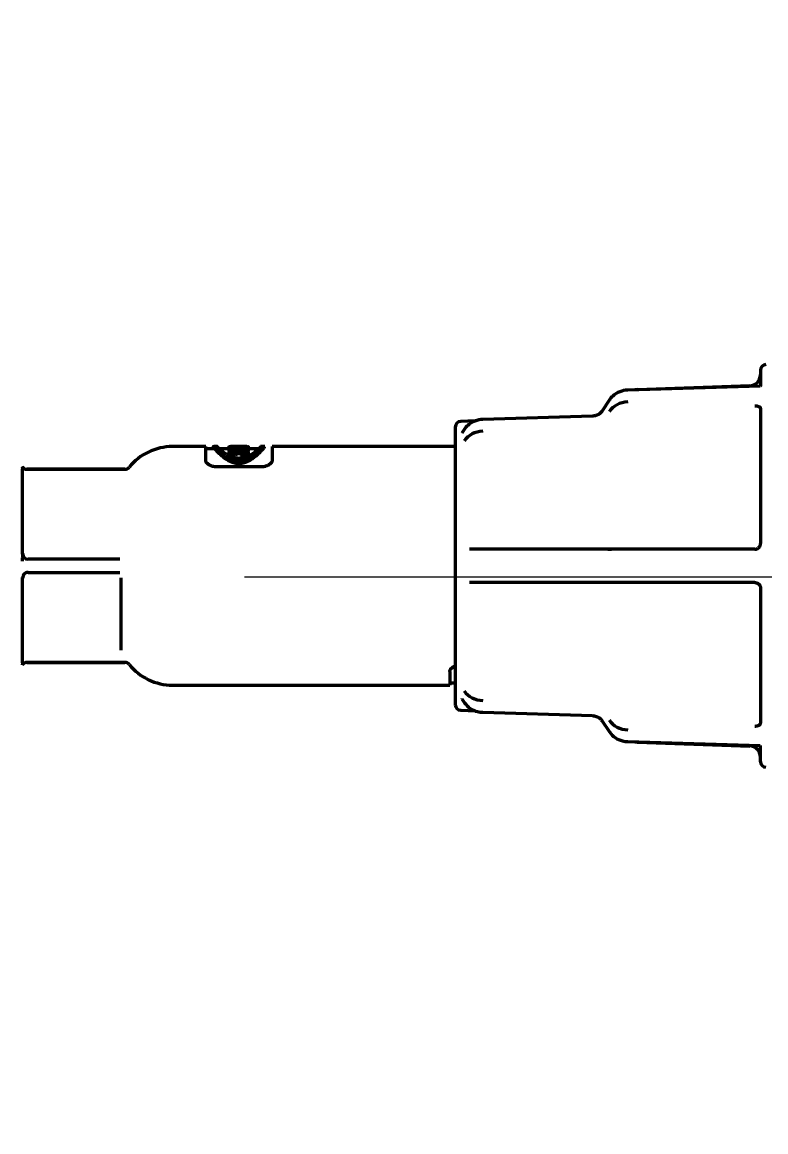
# Model space of a CAD drawing. Header units: inches. Extents: x -3077 to 7201, y 316 to 5463.
# Drawn here: x 2058.5 to 2125.5, y 1954.8 to 2054.8 of the extents above; entities that cross this region are included whole.
import ezdxf

# ---------------------------------------------------------------- set-up
doc = ezdxf.new("R2010")
doc.units = ezdxf.units.IN

# ---------------------------------------------------------------- blocks, each defined once
blk = doc.blocks.new('A$C773D0E90')
at = {"color": 4}
for p, q in [((0, 50), (0, -50)), ((-50, 0), (50, 0))]:
    blk.add_line(p, q, dxfattribs=at)

msp = doc.modelspace()

# ---------------------------------------------------------------- linework, layer by layer
at = {"linetype": 'Continuous', "lineweight": 70}
for p, q in [((2125.01, 2023.4), (2125.01, 2021.94)), ((2124.97, 2021.96), (2113.05, 2021.6)), ((2124.04, 2021.99), (2113.92, 2021.63)), ((2125.02, 2021.99), (2124.97, 2021.96)), ((2111.4, 2020.72), (2110.71, 2019.68)), ((2111.4, 2020.72), (2111.39, 2020.66)), ((2109.86, 2019.25), (2099.99, 2018.96)), ((2125.01, 2019.94), (2125.01, 2007.76)), ((2097.51, 2018.27), (2097.51, 1993.24)), ((2099.3, 2018.82), (2097.99, 2018.77)), ((2098.34, 2018.08), (2098.1, 2017.73)), ((2098.34, 2018.08), (2098.32, 2018.02)), ((2098.1, 2017.72), (2098.09, 2017.72)), ((2075.01, 2016.51), (2072.01, 2016.51)), ((2075.01, 2015.27), (2075.01, 2016.51)), ((2075.73, 2016.31), (2075.01, 2016.31)), ((2076.08, 2016.51), (2075.73, 2016.51)), ((2077.11, 2016.31), (2076.07, 2016.31)), ((2077.11, 2016.56), (2077.11, 2016.32)), ((2077.11, 2016.32), (2077.11, 2016.12)), ((2077.19, 2016.08), (2077.11, 2016.12)), ((2077.11, 2016.03), (2077.11, 2015.82)), ((2078.61, 2016.51), (2077.37, 2016.51)), ((2077.77, 2016.08), (2077.77, 2016.19)), ((2077.86, 2016.38), (2078.12, 2016.38)), ((2077.97, 2016.5), (2078.02, 2016.5)), ((2078.02, 2016.44), (2077.97, 2016.44)), ((2078.21, 2016.19), (2078.21, 2016.08)), ((2078.87, 2016.12), (2078.79, 2016.08)), ((2078.87, 2016.33), (2078.87, 2016.56)), ((2078.87, 2016.12), (2078.87, 2016.32)), ((2079.94, 2016.31), (2078.87, 2016.31)), ((2078.87, 2015.82), (2078.87, 2016.03)), ((2080.35, 2016.51), (2079.94, 2016.51)), ((2081.01, 2016.51), (2081.01, 2015.27)), ((2097.51, 2016.51), (2081.01, 2016.51)), ((2077.31, 2015.85), (2077.27, 2015.82)), ((2078.27, 2015.79), (2078.27, 2015.57)), ((2078.31, 2015.51), (2078.27, 2015.57)), ((2078.9, 2015.68), (2078.9, 2015.79)), ((2058.51, 2006.81), (2058.51, 2014.49)), ((2067.73, 2014.46), (2058.88, 2014.46)), ((2067.73, 2014.45), (2058.88, 2014.45)), ((2080.01, 2014.68), (2076.01, 2014.68)), ((2100, 2007.26), (2098.79, 2007.26)), ((2109.88, 2007.26), (2100, 2007.26)), ((2111.12, 2007.26), (2109.88, 2007.26)), ((2111.82, 2007.26), (2111.12, 2007.26)), ((2111.25, 2007.26), (2111.34, 2007.26)), ((2113.07, 2007.26), (2111.82, 2007.26)), ((2124.51, 2007.26), (2113.07, 2007.26)), ((2067.28, 2006.36), (2059.01, 2006.36)), ((2059.01, 2005.16), (2067.28, 2005.16)), ((2058.51, 1997.02), (2058.51, 2004.7)), ((2067.39, 1998.16), (2067.39, 2004.68)), ((2100, 2004.26), (2098.79, 2004.26)), ((2109.88, 2004.26), (2100, 2004.26)), ((2111.12, 2004.26), (2109.88, 2004.26)), ((2111.82, 2004.26), (2111.12, 2004.26)), ((2111.34, 2004.26), (2111.26, 2004.26)), ((2113.07, 2004.26), (2111.82, 2004.26)), ((2124.51, 2004.26), (2113.07, 2004.26)), ((2125.01, 2003.76), (2125.01, 1991.57)), ((2058.88, 1997.07), (2067.73, 1997.07)), ((2058.88, 1997.06), (2067.73, 1997.06)), ((2097.01, 1996.24), (2097.01, 1995.01)), ((2072.01, 1995.01), (2097.01, 1995.01)), ((2097.01, 1995.21), (2097.51, 1995.21)), ((2098.09, 1993.8), (2098.1, 1993.79)), ((2098.1, 1993.79), (2098.34, 1993.43)), ((2098.32, 1993.49), (2098.34, 1993.43)), ((2097.99, 1992.74), (2099.35, 1992.69)), ((2099.99, 1992.56), (2109.86, 1992.26)), ((2110.71, 1991.83), (2111.4, 1990.79)), ((2111.39, 1990.85), (2111.4, 1990.79)), ((2113.05, 1989.92), (2124.97, 1989.56)), ((2113.92, 1989.88), (2124.04, 1989.52)), ((2125.01, 1988.11), (2125.01, 1989.57))]:
    msp.add_line(p, q, dxfattribs=at)
for centre, radius, start, end in [((2125.51, 2023.4), 0.5, 92, 180), ((2124.01, 2022.99), 1, 272, 0), ((2114.01, 2019.14), 2.5, 92, 97.3754), ((2098.01, 2018.27), 0.5, 92, 180), ((2072.01, 2011.51), 5, 90, 141.1508), ((2058.88, 2014.96), 0.5, 214.8499, 270), ((2067.73, 2014.96), 0.5, 270, 321.1508), ((2059.01, 2006.86), 0.5, 180, 270), ((2059.01, 2004.66), 0.5, 90, 180), ((2058.88, 1996.56), 0.5, 90, 145.1501), ((2067.73, 1996.56), 0.5, 38.8492, 90), ((2072.01, 2000.01), 5, 218.8492, 270), ((2098.01, 1993.24), 0.5, 180, 268), ((2114.01, 1992.38), 2.5, 262.6246, 268), ((2124.01, 1988.53), 1, 0, 88), ((2125.51, 1988.11), 0.5, 180, 268)]:
    msp.add_arc(centre, radius, start, end, dxfattribs=at)
for centre, major_axis, ratio, start_param, end_param in [((2113.12, 2018.8), (2, 0), 0.86603, 1.6057, 2.61799), ((2100.05, 2016.16), (2, 0), 0.86603, 1.6057, 2.61799), ((2075.05, 2005.76), (0, 10.75), 0.9809, 6.04844, 6.07882), ((2080.1, 2005.76), (0, 10.75), 0.9809, 0.24884, 0.27956), ((2075.28, 2005.76), (0, 10.75), 0.9809, 6.04611, 6.0895), ((2080.33, 2005.76), (0, 10.75), 0.9809, 0.24647, 0.29043), ((2075.66, 2005.76), (0, 10.75), 0.9809, 6.06737, 6.10762), ((2080.71, 2005.76), (0, 10.75), 0.9809, 0.26542, 0.30906), ((2075.88, 2005.76), (0, 10.75), 0.9809, 6.08914, 6.11822), ((2080.93, 2005.76), (0, 10.75), 0.9809, 0.29004, 0.32005), ((2075.28, 2005.76), (0, 10.75), 0.9809, 5.97459, 6.01775), ((2080.1, 2005.76), (0, 10.75), 0.9809, 0.16543, 0.19406), ((2080.33, 2005.76), (0, 10.75), 0.9809, 0.17603, 0.21582), ((2075.05, 2005.76), (0, 10.75), 0.9809, 5.96356, 5.99309), ((2080.71, 2005.76), (0, 10.75), 0.9809, 0.19415, 0.23707), ((2075.66, 2005.76), (0, 10.75), 0.9809, 5.99323, 6.03671), ((2080.93, 2005.76), (0, 10.75), 0.9809, 0.20482, 0.23473), ((2075.88, 2005.76), (0, 10.75), 0.9809, 6.00414, 6.03438), ((2080.33, 2005.76), (0, 10.55), 0.9809, 0.25124, 0.2961), ((2080.93, 2005.76), (0, 10.55), 0.9809, 0.29571, 0.32635), ((2075.05, 2005.76), (0, 10.55), 0.9809, 5.95733, 5.98747), ((2059.01, 2004.7), (-0.5, 0), 0.93627, 4.71239, 5.8721), ((2100.05, 1995.35), (2, 0), 0.86603, 3.66519, 4.67748), ((2113.12, 1992.71), (2, 0), 0.86603, 3.66519, 4.67748)]:
    msp.add_ellipse(centre, major_axis=major_axis, ratio=ratio, start_param=start_param, end_param=end_param, dxfattribs=at)
for points, knots in [([(2113.05, 2021.6), (2112.79, 2021.59), (2112.31, 2021.49), (2111.74, 2021.14), (2111.49, 2020.85), (2111.4, 2020.72)], [0, 0, 0, 0, 0.37331, 0.76543, 1, 1, 1, 1]), ([(2124.51, 2020.19), (2124.54, 2020.19), (2124.57, 2020.19), (2124.64, 2020.18), (2124.67, 2020.18), (2124.73, 2020.17), (2124.76, 2020.16), (2124.81, 2020.14), (2124.84, 2020.13), (2124.89, 2020.11), (2124.91, 2020.09), (2124.94, 2020.07), (2124.96, 2020.05), (2124.98, 2020.02), (2124.99, 2020), (2125.01, 2019.97), (2125.01, 2019.96), (2125.01, 2019.94)], [0, 0, 0, 0, 0.125, 0.125, 0.25, 0.25, 0.375, 0.375, 0.5, 0.5, 0.625, 0.625, 0.75, 0.75, 0.875, 0.875, 1, 1, 1, 1]), ([(2110.71, 2019.68), (2110.65, 2019.59), (2110.5, 2019.44), (2110.19, 2019.29), (2109.97, 2019.26), (2109.86, 2019.25)], [0, 0, 0, 0, 0.37401, 0.70026, 1, 1, 1, 1]), ([(2099.99, 2018.96), (2099.73, 2018.95), (2099.24, 2018.85), (2098.67, 2018.5), (2098.42, 2018.21), (2098.34, 2018.08)], [0, 0, 0, 0, 0.37331, 0.76543, 1, 1, 1, 1]), ([(2075.67, 2016.51), (2075.67, 2016.51), (2075.67, 2016.51), (2075.67, 2016.51), (2075.68, 2016.5), (2075.7, 2016.47), (2075.7, 2016.46), (2075.71, 2016.45), (2075.72, 2016.44), (2075.74, 2016.42), (2075.76, 2016.4), (2075.81, 2016.34), (2075.85, 2016.29), (2075.94, 2016.2), (2075.97, 2016.16), (2076.03, 2016.09), (2076.07, 2016.06), (2076.13, 2016), (2076.15, 2015.98), (2076.19, 2015.93), (2076.21, 2015.91), (2076.28, 2015.85), (2076.33, 2015.8), (2076.43, 2015.71), (2076.49, 2015.66), (2076.61, 2015.56), (2076.67, 2015.51), (2076.76, 2015.45), (2076.78, 2015.44), (2076.82, 2015.41), (2076.84, 2015.4), (2076.89, 2015.36), (2076.93, 2015.33), (2077.02, 2015.28), (2077.06, 2015.26), (2077.16, 2015.21), (2077.2, 2015.19), (2077.28, 2015.15), (2077.31, 2015.14), (2077.36, 2015.12), (2077.39, 2015.11), (2077.47, 2015.08), (2077.53, 2015.06), (2077.61, 2015.04), (2077.63, 2015.04), (2077.66, 2015.03), (2077.68, 2015.03), (2077.73, 2015.02), (2077.76, 2015.02), (2077.86, 2015), (2077.93, 2015), (2078, 2015)], [0, 0, 0, 0, 0.00019, 0.00019, 0.12516, 0.12516, 0.15641, 0.15641, 0.18765, 0.18765, 0.25014, 0.25014, 0.37512, 0.37512, 0.43761, 0.43761, 0.50009, 0.50009, 0.53134, 0.53134, 0.56258, 0.56258, 0.62507, 0.62507, 0.68756, 0.68756, 0.75005, 0.75005, 0.76567, 0.76567, 0.78129, 0.78129, 0.81254, 0.81254, 0.84378, 0.84378, 0.87502, 0.87502, 0.89065, 0.89065, 0.90627, 0.90627, 0.93751, 0.93751, 0.94532, 0.94532, 0.95313, 0.95313, 0.96876, 0.96876, 1, 1, 1, 1]), ([(2078.01, 2015.45), (2078, 2015.45), (2077.99, 2015.45), (2077.98, 2015.45), (2077.96, 2015.45), (2077.94, 2015.45), (2077.91, 2015.46), (2077.89, 2015.46), (2077.86, 2015.46), (2077.85, 2015.46), (2077.78, 2015.47), (2077.72, 2015.47), (2077.64, 2015.49), (2077.62, 2015.5), (2077.57, 2015.51), (2077.54, 2015.51), (2077.47, 2015.53), (2077.42, 2015.55), (2077.36, 2015.57), (2077.33, 2015.58), (2077.29, 2015.6), (2077.27, 2015.6), (2077.21, 2015.63), (2077.17, 2015.65), (2077.07, 2015.7), (2077, 2015.73), (2076.91, 2015.79), (2076.88, 2015.81), (2076.82, 2015.84), (2076.79, 2015.86), (2076.74, 2015.89), (2076.72, 2015.91), (2076.67, 2015.95), (2076.65, 2015.96), (2076.58, 2016.01), (2076.54, 2016.04), (2076.46, 2016.11), (2076.43, 2016.13), (2076.33, 2016.22), (2076.27, 2016.27), (2076.18, 2016.35), (2076.14, 2016.39), (2076.1, 2016.43), (2076.09, 2016.44), (2076.07, 2016.46), (2076.06, 2016.47), (2076.05, 2016.48), (2076.05, 2016.48), (2076.03, 2016.5), (2076.02, 2016.51), (2076.02, 2016.51), (2076.02, 2016.51), (2076.02, 2016.51)], [0, 0, 0, 0, 0.0039, 0.0039, 0.0078, 0.0156, 0.0156, 0.02339, 0.02339, 0.03119, 0.03119, 0.06238, 0.06238, 0.07798, 0.07798, 0.09357, 0.09357, 0.12477, 0.12477, 0.14036, 0.14036, 0.15596, 0.15596, 0.18715, 0.18715, 0.24953, 0.24953, 0.28072, 0.28072, 0.31192, 0.31192, 0.34311, 0.34311, 0.3743, 0.3743, 0.43668, 0.43668, 0.49906, 0.49906, 0.62383, 0.62383, 0.7486, 0.7486, 0.81098, 0.81098, 0.84217, 0.84217, 0.87336, 0.87336, 0.99813, 0.99813, 1, 1, 1, 1]), ([(2076.02, 2016.31), (2076.02, 2016.31), (2076.03, 2016.3), (2076.03, 2016.3), (2076.04, 2016.29), (2076.04, 2016.29), (2076.06, 2016.27), (2076.08, 2016.25), (2076.14, 2016.19), (2076.18, 2016.15), (2076.25, 2016.09), (2076.27, 2016.06), (2076.33, 2016.01), (2076.36, 2015.99), (2076.41, 2015.94), (2076.42, 2015.93), (2076.46, 2015.9), (2076.48, 2015.88), (2076.53, 2015.84), (2076.58, 2015.81), (2076.66, 2015.74), (2076.71, 2015.7), (2076.81, 2015.63), (2076.87, 2015.6), (2076.96, 2015.54), (2076.99, 2015.52), (2077.06, 2015.49), (2077.09, 2015.47), (2077.17, 2015.43), (2077.21, 2015.41), (2077.28, 2015.38), (2077.33, 2015.36), (2077.39, 2015.34), (2077.42, 2015.33), (2077.46, 2015.32), (2077.48, 2015.31), (2077.56, 2015.29), (2077.61, 2015.28), (2077.67, 2015.26), (2077.69, 2015.26), (2077.72, 2015.26), (2077.73, 2015.25), (2077.77, 2015.25), (2077.8, 2015.24), (2077.88, 2015.23), (2077.94, 2015.23), (2078, 2015.23)], [0, 0, 0, 0, 0.05891, 0.09028, 0.09028, 0.12165, 0.12165, 0.24713, 0.24713, 0.37261, 0.37261, 0.43535, 0.43535, 0.49809, 0.49809, 0.52946, 0.52946, 0.56083, 0.56083, 0.62356, 0.62356, 0.6863, 0.6863, 0.74904, 0.74904, 0.78041, 0.78041, 0.81178, 0.81178, 0.84315, 0.84315, 0.87452, 0.87452, 0.89021, 0.89021, 0.90589, 0.90589, 0.93726, 0.93726, 0.9451, 0.9451, 0.95295, 0.95295, 0.96863, 0.96863, 1, 1, 1, 1]), ([(2077.36, 2016.51), (2077.34, 2016.51), (2077.32, 2016.51), (2077.29, 2016.51), (2077.28, 2016.51), (2077.27, 2016.51), (2077.25, 2016.5), (2077.21, 2016.5), (2077.19, 2016.5), (2077.17, 2016.5), (2077.16, 2016.5), (2077.14, 2016.5), (2077.13, 2016.5), (2077.11, 2016.49), (2077.11, 2016.49), (2077.11, 2016.49), (2077.11, 2016.48), (2077.11, 2016.48), (2077.11, 2016.48), (2077.13, 2016.47), (2077.14, 2016.46), (2077.17, 2016.45), (2077.19, 2016.45), (2077.24, 2016.44), (2077.27, 2016.43), (2077.31, 2016.42), (2077.32, 2016.42), (2077.33, 2016.42), (2077.34, 2016.42), (2077.37, 2016.41), (2077.41, 2016.41), (2077.45, 2016.4), (2077.48, 2016.4), (2077.49, 2016.4), (2077.52, 2016.4), (2077.53, 2016.4), (2077.59, 2016.39), (2077.64, 2016.39), (2077.71, 2016.38), (2077.72, 2016.38), (2077.75, 2016.38), (2077.76, 2016.38), (2077.8, 2016.38), (2077.83, 2016.38), (2077.86, 2016.38)], [0, 0, 0, 0, 0.04894, 0.04894, 0.06875, 0.06875, 0.08857, 0.12819, 0.16782, 0.16782, 0.20745, 0.20745, 0.2867, 0.2867, 0.32633, 0.32633, 0.36596, 0.36596, 0.44521, 0.44521, 0.52447, 0.52447, 0.60372, 0.60372, 0.68298, 0.68298, 0.70279, 0.70279, 0.72261, 0.72261, 0.76223, 0.80186, 0.80186, 0.82168, 0.82168, 0.84149, 0.84149, 0.92074, 0.92074, 0.94056, 0.94056, 0.96037, 0.96037, 1, 1, 1, 1]), ([(2077.62, 2016.36), (2077.6, 2016.36), (2077.59, 2016.36), (2077.56, 2016.37), (2077.55, 2016.37), (2077.54, 2016.37), (2077.53, 2016.37), (2077.5, 2016.37), (2077.48, 2016.37), (2077.45, 2016.37), (2077.44, 2016.37), (2077.43, 2016.37), (2077.42, 2016.37), (2077.39, 2016.37), (2077.37, 2016.37), (2077.34, 2016.37), (2077.33, 2016.37), (2077.31, 2016.37), (2077.29, 2016.37), (2077.27, 2016.37), (2077.26, 2016.37), (2077.25, 2016.37), (2077.22, 2016.36), (2077.21, 2016.36), (2077.19, 2016.36), (2077.18, 2016.36), (2077.17, 2016.36), (2077.16, 2016.35), (2077.15, 2016.35), (2077.14, 2016.35), (2077.13, 2016.34), (2077.12, 2016.34), (2077.12, 2016.34), (2077.11, 2016.33), (2077.11, 2016.33), (2077.11, 2016.33), (2077.11, 2016.33), (2077.11, 2016.32), (2077.11, 2016.32), (2077.11, 2016.31), (2077.12, 2016.31), (2077.12, 2016.31), (2077.12, 2016.3), (2077.14, 2016.3), (2077.14, 2016.29), (2077.17, 2016.29), (2077.18, 2016.29), (2077.19, 2016.28)], [0, 0, 0, 0, 0.0625, 0.0625, 0.09375, 0.09375, 0.125, 0.125, 0.1875, 0.1875, 0.21875, 0.21875, 0.25, 0.25, 0.3125, 0.3125, 0.34375, 0.34375, 0.375, 0.40625, 0.40625, 0.4375, 0.4375, 0.5, 0.5, 0.53125, 0.53125, 0.5625, 0.5625, 0.625, 0.625, 0.65625, 0.65625, 0.6875, 0.71875, 0.71875, 0.75, 0.75, 0.8125, 0.8125, 0.84375, 0.84375, 0.875, 0.875, 0.9375, 0.9375, 1, 1, 1, 1]), ([(2077.19, 2016.09), (2077.18, 2016.08), (2077.17, 2016.08), (2077.15, 2016.07), (2077.15, 2016.07), (2077.14, 2016.07), (2077.13, 2016.06), (2077.12, 2016.06), (2077.12, 2016.05), (2077.11, 2016.04), (2077.11, 2016.03), (2077.11, 2016.02), (2077.11, 2016.01), (2077.11, 2016.01), (2077.12, 2016), (2077.12, 2016), (2077.12, 2015.99), (2077.14, 2015.99), (2077.14, 2015.98), (2077.16, 2015.97), (2077.17, 2015.97), (2077.18, 2015.96), (2077.18, 2015.96), (2077.2, 2015.96), (2077.22, 2015.95), (2077.25, 2015.94), (2077.27, 2015.94), (2077.3, 2015.94), (2077.31, 2015.94), (2077.32, 2015.93), (2077.33, 2015.93), (2077.36, 2015.93), (2077.38, 2015.93), (2077.41, 2015.93), (2077.42, 2015.93), (2077.44, 2015.93), (2077.46, 2015.93), (2077.48, 2015.93), (2077.5, 2015.94), (2077.51, 2015.94), (2077.54, 2015.94), (2077.55, 2015.94), (2077.59, 2015.95), (2077.6, 2015.96), (2077.62, 2015.96)], [0, 0, 0, 0, 0.0625, 0.0625, 0.09375, 0.09375, 0.125, 0.125, 0.1875, 0.1875, 0.25, 0.25, 0.3125, 0.3125, 0.34375, 0.34375, 0.375, 0.375, 0.4375, 0.4375, 0.46875, 0.46875, 0.5, 0.5, 0.5625, 0.5625, 0.625, 0.625, 0.65625, 0.65625, 0.6875, 0.6875, 0.75, 0.75, 0.78125, 0.78125, 0.8125, 0.84375, 0.84375, 0.875, 0.875, 0.9375, 0.9375, 1, 1, 1, 1]), ([(2077.31, 2016.3), (2077.3, 2016.31), (2077.29, 2016.31), (2077.29, 2016.31), (2077.28, 2016.31), (2077.28, 2016.31), (2077.28, 2016.31), (2077.27, 2016.31), (2077.27, 2016.32), (2077.27, 2016.32), (2077.27, 2016.32), (2077.27, 2016.32), (2077.27, 2016.33), (2077.27, 2016.33), (2077.27, 2016.33), (2077.27, 2016.33), (2077.28, 2016.33), (2077.28, 2016.33), (2077.29, 2016.34), (2077.3, 2016.34), (2077.3, 2016.34), (2077.31, 2016.34), (2077.31, 2016.34), (2077.32, 2016.34), (2077.32, 2016.34), (2077.34, 2016.34), (2077.34, 2016.35), (2077.36, 2016.35), (2077.37, 2016.35), (2077.39, 2016.35), (2077.4, 2016.35), (2077.41, 2016.35), (2077.41, 2016.35), (2077.42, 2016.35), (2077.43, 2016.35), (2077.44, 2016.35), (2077.45, 2016.35), (2077.45, 2016.35), (2077.47, 2016.35), (2077.47, 2016.34), (2077.49, 2016.34), (2077.5, 2016.34), (2077.5, 2016.34)], [0, 0, 0, 0, 0.0625, 0.0625, 0.09375, 0.09375, 0.125, 0.125, 0.1875, 0.1875, 0.25, 0.25, 0.3125, 0.3125, 0.34375, 0.34375, 0.375, 0.375, 0.4375, 0.4375, 0.5, 0.5, 0.53125, 0.53125, 0.5625, 0.5625, 0.625, 0.625, 0.6875, 0.6875, 0.75, 0.75, 0.78125, 0.78125, 0.8125, 0.84375, 0.84375, 0.875, 0.875, 0.9375, 0.9375, 1, 1, 1, 1]), ([(2077.5, 2016), (2077.5, 2015.99), (2077.49, 2015.99), (2077.48, 2015.99), (2077.47, 2015.99), (2077.47, 2015.99), (2077.46, 2015.99), (2077.45, 2015.99), (2077.44, 2015.98), (2077.43, 2015.98), (2077.42, 2015.98), (2077.41, 2015.98), (2077.41, 2015.98), (2077.39, 2015.98), (2077.39, 2015.98), (2077.37, 2015.98), (2077.36, 2015.99), (2077.34, 2015.99), (2077.33, 2015.99), (2077.32, 2015.99), (2077.31, 2015.99), (2077.3, 2016), (2077.3, 2016), (2077.29, 2016), (2077.29, 2016), (2077.28, 2016.01), (2077.28, 2016.01), (2077.27, 2016.01), (2077.27, 2016.02), (2077.27, 2016.02), (2077.27, 2016.02), (2077.27, 2016.03), (2077.27, 2016.03), (2077.27, 2016.04), (2077.27, 2016.04), (2077.28, 2016.04), (2077.28, 2016.05), (2077.29, 2016.05), (2077.3, 2016.05), (2077.31, 2016.06)], [0, 0, 0, 0, 0.0625, 0.0625, 0.09375, 0.09375, 0.125, 0.125, 0.1875, 0.1875, 0.21875, 0.21875, 0.25, 0.25, 0.3125, 0.3125, 0.375, 0.375, 0.4375, 0.4375, 0.5, 0.5, 0.53125, 0.53125, 0.5625, 0.5625, 0.625, 0.625, 0.6875, 0.6875, 0.75, 0.75, 0.8125, 0.8125, 0.875, 0.875, 0.9375, 0.9375, 1, 1, 1, 1]), ([(2077.5, 2016.21), (2077.51, 2016.21), (2077.51, 2016.21), (2077.52, 2016.21), (2077.52, 2016.2), (2077.53, 2016.2), (2077.53, 2016.2), (2077.53, 2016.2), (2077.53, 2016.19), (2077.53, 2016.19), (2077.53, 2016.19), (2077.53, 2016.19), (2077.53, 2016.18), (2077.52, 2016.18), (2077.52, 2016.18), (2077.51, 2016.18), (2077.51, 2016.18), (2077.5, 2016.17)], [0, 0, 0, 0, 0.125, 0.125, 0.25, 0.25, 0.375, 0.375, 0.5, 0.5, 0.625, 0.625, 0.75, 0.75, 0.875, 0.875, 1, 1, 1, 1]), ([(2077.97, 2016.44), (2077.94, 2016.44), (2077.91, 2016.44), (2077.87, 2016.44), (2077.85, 2016.44), (2077.82, 2016.45), (2077.81, 2016.45), (2077.77, 2016.45), (2077.74, 2016.45), (2077.7, 2016.45), (2077.69, 2016.45), (2077.67, 2016.46), (2077.66, 2016.46), (2077.62, 2016.46), (2077.61, 2016.46), (2077.58, 2016.46), (2077.57, 2016.47), (2077.56, 2016.47), (2077.54, 2016.47), (2077.53, 2016.47), (2077.53, 2016.47), (2077.52, 2016.48), (2077.51, 2016.48), (2077.51, 2016.48), (2077.51, 2016.48), (2077.51, 2016.49), (2077.51, 2016.49), (2077.52, 2016.49), (2077.52, 2016.49), (2077.53, 2016.49), (2077.55, 2016.49), (2077.56, 2016.49), (2077.57, 2016.5), (2077.58, 2016.5), (2077.6, 2016.5), (2077.62, 2016.5), (2077.67, 2016.5), (2077.69, 2016.5), (2077.73, 2016.5), (2077.74, 2016.5), (2077.77, 2016.5), (2077.78, 2016.5), (2077.82, 2016.5), (2077.85, 2016.5), (2077.9, 2016.5), (2077.91, 2016.5), (2077.94, 2016.5), (2077.96, 2016.5), (2077.97, 2016.5)], [0, 0, 0, 0, 0.0625, 0.0625, 0.09375, 0.09375, 0.125, 0.125, 0.1875, 0.1875, 0.21875, 0.21875, 0.25, 0.25, 0.3125, 0.3125, 0.34375, 0.34375, 0.375, 0.40625, 0.40625, 0.4375, 0.4375, 0.5, 0.5, 0.53125, 0.53125, 0.5625, 0.5625, 0.625, 0.625, 0.65625, 0.65625, 0.6875, 0.6875, 0.75, 0.75, 0.8125, 0.8125, 0.84375, 0.84375, 0.875, 0.875, 0.9375, 0.9375, 0.96875, 0.96875, 1, 1, 1, 1]), ([(2077.75, 2016.18), (2077.76, 2016.18), (2077.76, 2016.18), (2077.76, 2016.18), (2077.77, 2016.19), (2077.77, 2016.19), (2077.77, 2016.19), (2077.77, 2016.19), (2077.77, 2016.19), (2077.77, 2016.19), (2077.77, 2016.2), (2077.77, 2016.2), (2077.77, 2016.2), (2077.76, 2016.2), (2077.76, 2016.2), (2077.75, 2016.21)], [0, 0, 0, 0, 0.125, 0.125, 0.25, 0.25, 0.375, 0.375, 0.5, 0.5, 0.625, 0.625, 0.75, 0.75, 1, 1, 1, 1]), ([(2078.07, 2016.3), (2078.06, 2016.3), (2078.06, 2016.3), (2078.05, 2016.3), (2078.04, 2016.3), (2078.03, 2016.3), (2078.02, 2016.3), (2078.01, 2016.3), (2078, 2016.3), (2077.99, 2016.3), (2077.98, 2016.3), (2077.97, 2016.3), (2077.96, 2016.3), (2077.95, 2016.3), (2077.94, 2016.3), (2077.93, 2016.3), (2077.92, 2016.3), (2077.92, 2016.3)], [0, 0, 0, 0, 0.125, 0.125, 0.25, 0.25, 0.375, 0.375, 0.5, 0.5, 0.625, 0.625, 0.75, 0.75, 0.875, 0.875, 1, 1, 1, 1]), ([(2077.92, 2016.26), (2077.92, 2016.26), (2077.93, 2016.25), (2077.94, 2016.25), (2077.95, 2016.25), (2077.96, 2016.25), (2077.97, 2016.25), (2077.98, 2016.25), (2077.99, 2016.25), (2078, 2016.25), (2078.01, 2016.25), (2078.02, 2016.25), (2078.03, 2016.25), (2078.04, 2016.25), (2078.05, 2016.25), (2078.06, 2016.25), (2078.06, 2016.26), (2078.07, 2016.26)], [0, 0, 0, 0, 0.125, 0.125, 0.25, 0.25, 0.375, 0.375, 0.5, 0.5, 0.625, 0.625, 0.75, 0.75, 0.875, 0.875, 1, 1, 1, 1]), ([(2077.92, 2016.06), (2077.92, 2016.06), (2077.93, 2016.06), (2077.94, 2016.06), (2077.95, 2016.06), (2077.96, 2016.06), (2077.97, 2016.07), (2077.98, 2016.07), (2077.99, 2016.07), (2078, 2016.07), (2078.01, 2016.07), (2078.02, 2016.07), (2078.03, 2016.06), (2078.04, 2016.06), (2078.05, 2016.06), (2078.06, 2016.06), (2078.06, 2016.06), (2078.07, 2016.06)], [0, 0, 0, 0, 0.125, 0.125, 0.25, 0.25, 0.375, 0.375, 0.5, 0.5, 0.625, 0.625, 0.75, 0.75, 0.875, 0.875, 1, 1, 1, 1]), ([(2078.04, 2016.13), (2078.04, 2016.13), (2078.04, 2016.13), (2078.03, 2016.13), (2078.02, 2016.13), (2078.02, 2016.13), (2078.01, 2016.13), (2078, 2016.13), (2078, 2016.14), (2077.98, 2016.14), (2077.97, 2016.13), (2077.96, 2016.13), (2077.96, 2016.13), (2077.95, 2016.13), (2077.95, 2016.13), (2077.94, 2016.13)], [0, 0, 0, 0, 0.125, 0.125, 0.25, 0.25, 0.375, 0.375, 0.5, 0.5, 0.75, 0.75, 0.875, 0.875, 1, 1, 1, 1]), ([(2078, 2015), (2078.03, 2015), (2078.07, 2015), (2078.14, 2015), (2078.21, 2015.01), (2078.27, 2015.02), (2078.34, 2015.03), (2078.37, 2015.04), (2078.47, 2015.06), (2078.53, 2015.08), (2078.61, 2015.11), (2078.64, 2015.12), (2078.7, 2015.14), (2078.72, 2015.15), (2078.8, 2015.18), (2078.85, 2015.2), (2078.94, 2015.25), (2078.99, 2015.28), (2079.05, 2015.32), (2079.07, 2015.33), (2079.11, 2015.35), (2079.13, 2015.37), (2079.19, 2015.41), (2079.23, 2015.43), (2079.34, 2015.51), (2079.4, 2015.56), (2079.48, 2015.62), (2079.5, 2015.63), (2079.53, 2015.66), (2079.54, 2015.67), (2079.58, 2015.71), (2079.61, 2015.73), (2079.69, 2015.8), (2079.74, 2015.85), (2079.83, 2015.93), (2079.87, 2015.98), (2079.95, 2016.05), (2079.99, 2016.1), (2080.03, 2016.15), (2080.05, 2016.16), (2080.06, 2016.17), (2080.08, 2016.2), (2080.09, 2016.21), (2080.16, 2016.29), (2080.21, 2016.34), (2080.28, 2016.42), (2080.31, 2016.45), (2080.34, 2016.5), (2080.35, 2016.51), (2080.35, 2016.51)], [0, 0, 0, 0, 0.01564, 0.01564, 0.03129, 0.04693, 0.04693, 0.06257, 0.06257, 0.09386, 0.09386, 0.10951, 0.10951, 0.12515, 0.12515, 0.15644, 0.15644, 0.18772, 0.18772, 0.20337, 0.20337, 0.21901, 0.21901, 0.2503, 0.2503, 0.31287, 0.31287, 0.32852, 0.32852, 0.34416, 0.34416, 0.37545, 0.37545, 0.43802, 0.43802, 0.50059, 0.50059, 0.56317, 0.57881, 0.57881, 0.59446, 0.59446, 0.62574, 0.62574, 0.75089, 0.75089, 0.87604, 0.87604, 1, 1, 1, 1]), ([(2078, 2015.23), (2078.01, 2015.23), (2078.01, 2015.23), (2078.03, 2015.23), (2078.05, 2015.23), (2078.07, 2015.23), (2078.1, 2015.23), (2078.12, 2015.23), (2078.15, 2015.24), (2078.16, 2015.24), (2078.23, 2015.24), (2078.29, 2015.25), (2078.35, 2015.26), (2078.37, 2015.27), (2078.39, 2015.27), (2078.41, 2015.28), (2078.44, 2015.28), (2078.47, 2015.29), (2078.54, 2015.31), (2078.59, 2015.33), (2078.66, 2015.35), (2078.68, 2015.36), (2078.72, 2015.38), (2078.74, 2015.38), (2078.8, 2015.41), (2078.84, 2015.43), (2078.91, 2015.46), (2078.95, 2015.48), (2079, 2015.51), (2079.01, 2015.52), (2079.04, 2015.53), (2079.06, 2015.54), (2079.14, 2015.59), (2079.19, 2015.63), (2079.27, 2015.68), (2079.3, 2015.7), (2079.35, 2015.73), (2079.37, 2015.75), (2079.44, 2015.8), (2079.48, 2015.83), (2079.55, 2015.89), (2079.59, 2015.92), (2079.69, 2016.01), (2079.74, 2016.06), (2079.83, 2016.15), (2079.87, 2016.18), (2079.92, 2016.23), (2079.93, 2016.24), (2079.95, 2016.26), (2079.95, 2016.26), (2079.96, 2016.27), (2079.97, 2016.28), (2079.99, 2016.3), (2079.99, 2016.31), (2079.99, 2016.31), (2079.99, 2016.31)], [0, 0, 0, 0, 0.00389, 0.00389, 0.00779, 0.01557, 0.01557, 0.02336, 0.02336, 0.03114, 0.03114, 0.06229, 0.06229, 0.07007, 0.07007, 0.07786, 0.07786, 0.09343, 0.09343, 0.12457, 0.12457, 0.14014, 0.14014, 0.15571, 0.15571, 0.18686, 0.18686, 0.218, 0.218, 0.23357, 0.23357, 0.24914, 0.24914, 0.31143, 0.31143, 0.34257, 0.34257, 0.37372, 0.37372, 0.436, 0.436, 0.49829, 0.49829, 0.62286, 0.62286, 0.74743, 0.74743, 0.80972, 0.80972, 0.84086, 0.84086, 0.872, 0.872, 0.99657, 1, 1, 1, 1]), ([(2079.99, 2016.51), (2079.99, 2016.51), (2079.99, 2016.5), (2079.98, 2016.5), (2079.98, 2016.49), (2079.98, 2016.49), (2079.96, 2016.47), (2079.94, 2016.45), (2079.88, 2016.39), (2079.84, 2016.35), (2079.77, 2016.29), (2079.74, 2016.27), (2079.69, 2016.22), (2079.66, 2016.19), (2079.61, 2016.15), (2079.59, 2016.14), (2079.56, 2016.11), (2079.54, 2016.09), (2079.48, 2016.04), (2079.44, 2016.01), (2079.35, 2015.95), (2079.3, 2015.91), (2079.2, 2015.84), (2079.14, 2015.81), (2079.07, 2015.76), (2079.05, 2015.75), (2079.02, 2015.74), (2079, 2015.73), (2078.95, 2015.7), (2078.92, 2015.68), (2078.85, 2015.65), (2078.81, 2015.63), (2078.73, 2015.6), (2078.69, 2015.58), (2078.62, 2015.56), (2078.6, 2015.55), (2078.55, 2015.53), (2078.53, 2015.53), (2078.45, 2015.51), (2078.4, 2015.5), (2078.34, 2015.48), (2078.32, 2015.48), (2078.29, 2015.48), (2078.28, 2015.47), (2078.24, 2015.47), (2078.21, 2015.46), (2078.13, 2015.46), (2078.07, 2015.45), (2078.01, 2015.45)], [0, 0, 0, 0, 0.06033, 0.09165, 0.09165, 0.12297, 0.12297, 0.24826, 0.24826, 0.37355, 0.37355, 0.4362, 0.4362, 0.49884, 0.49884, 0.53016, 0.53016, 0.56149, 0.56149, 0.62413, 0.62413, 0.68678, 0.68678, 0.74942, 0.74942, 0.76508, 0.76508, 0.78074, 0.78074, 0.81207, 0.81207, 0.84339, 0.84339, 0.87471, 0.87471, 0.89037, 0.89037, 0.90603, 0.90603, 0.93736, 0.93736, 0.94519, 0.94519, 0.95302, 0.95302, 0.96868, 0.96868, 1, 1, 1, 1]), ([(2078.02, 2016.5), (2078.05, 2016.5), (2078.08, 2016.5), (2078.12, 2016.5), (2078.14, 2016.5), (2078.16, 2016.5), (2078.18, 2016.5), (2078.22, 2016.5), (2078.25, 2016.5), (2078.29, 2016.5), (2078.3, 2016.5), (2078.32, 2016.5), (2078.33, 2016.5), (2078.36, 2016.5), (2078.38, 2016.5), (2078.41, 2016.5), (2078.42, 2016.5), (2078.43, 2016.49), (2078.44, 2016.49), (2078.45, 2016.49), (2078.46, 2016.49), (2078.47, 2016.49), (2078.48, 2016.49), (2078.48, 2016.49), (2078.48, 2016.48), (2078.48, 2016.48), (2078.47, 2016.48), (2078.47, 2016.48), (2078.46, 2016.47), (2078.45, 2016.47), (2078.44, 2016.47), (2078.43, 2016.47), (2078.42, 2016.47), (2078.41, 2016.46), (2078.38, 2016.46), (2078.36, 2016.46), (2078.32, 2016.46), (2078.3, 2016.45), (2078.26, 2016.45), (2078.25, 2016.45), (2078.22, 2016.45), (2078.21, 2016.45), (2078.17, 2016.45), (2078.14, 2016.44), (2078.08, 2016.44), (2078.05, 2016.44), (2078.02, 2016.44)], [0, 0, 0, 0, 0.0625, 0.0625, 0.09375, 0.09375, 0.125, 0.125, 0.1875, 0.1875, 0.21875, 0.21875, 0.25, 0.25, 0.3125, 0.3125, 0.34375, 0.34375, 0.375, 0.40625, 0.40625, 0.4375, 0.4375, 0.5, 0.5, 0.53125, 0.53125, 0.5625, 0.5625, 0.625, 0.625, 0.65625, 0.65625, 0.6875, 0.6875, 0.75, 0.75, 0.8125, 0.8125, 0.84375, 0.84375, 0.875, 0.875, 0.9375, 0.9375, 1, 1, 1, 1]), ([(2078.12, 2016.38), (2078.18, 2016.38), (2078.23, 2016.38), (2078.3, 2016.39), (2078.31, 2016.39), (2078.34, 2016.39), (2078.35, 2016.39), (2078.39, 2016.39), (2078.41, 2016.39), (2078.46, 2016.4), (2078.49, 2016.4), (2078.52, 2016.4), (2078.53, 2016.4), (2078.55, 2016.41), (2078.56, 2016.41), (2078.61, 2016.41), (2078.65, 2016.42), (2078.69, 2016.43), (2078.7, 2016.43), (2078.71, 2016.43), (2078.73, 2016.43), (2078.77, 2016.44), (2078.79, 2016.45), (2078.81, 2016.45), (2078.82, 2016.45), (2078.84, 2016.46), (2078.85, 2016.47), (2078.87, 2016.47), (2078.87, 2016.48), (2078.87, 2016.48), (2078.87, 2016.48), (2078.87, 2016.49), (2078.87, 2016.49), (2078.85, 2016.5), (2078.84, 2016.5), (2078.82, 2016.5), (2078.81, 2016.5), (2078.79, 2016.5), (2078.78, 2016.5), (2078.74, 2016.5), (2078.72, 2016.51), (2078.67, 2016.51), (2078.67, 2016.51), (2078.65, 2016.51), (2078.64, 2016.51), (2078.63, 2016.51), (2078.62, 2016.51), (2078.62, 2016.51)], [0, 0, 0, 0, 0.07931, 0.07931, 0.09914, 0.09914, 0.11897, 0.11897, 0.15863, 0.15863, 0.19829, 0.19829, 0.21812, 0.21812, 0.23794, 0.23794, 0.31726, 0.31726, 0.33709, 0.33709, 0.35692, 0.39657, 0.43623, 0.43623, 0.47589, 0.47589, 0.5552, 0.5552, 0.59486, 0.59486, 0.63452, 0.63452, 0.71383, 0.71383, 0.79315, 0.79315, 0.8328, 0.8328, 0.87246, 0.87246, 0.95178, 0.95178, 0.97161, 0.97161, 0.99143, 0.99143, 1, 1, 1, 1]), ([(2078.23, 2016.21), (2078.23, 2016.2), (2078.23, 2016.2), (2078.22, 2016.2), (2078.22, 2016.2), (2078.22, 2016.2), (2078.21, 2016.2), (2078.21, 2016.2), (2078.21, 2016.19), (2078.21, 2016.19), (2078.21, 2016.19), (2078.21, 2016.19), (2078.22, 2016.19), (2078.22, 2016.18), (2078.23, 2016.18), (2078.23, 2016.18)], [0, 0, 0, 0, 0.125, 0.125, 0.25, 0.25, 0.375, 0.375, 0.5, 0.5, 0.625, 0.625, 0.75, 0.75, 1, 1, 1, 1]), ([(2078.79, 2016.28), (2078.8, 2016.28), (2078.81, 2016.29), (2078.83, 2016.29), (2078.84, 2016.29), (2078.84, 2016.3), (2078.85, 2016.3), (2078.86, 2016.3), (2078.87, 2016.31), (2078.87, 2016.32), (2078.87, 2016.32), (2078.87, 2016.33), (2078.87, 2016.33), (2078.87, 2016.33), (2078.86, 2016.34), (2078.86, 2016.34), (2078.86, 2016.34), (2078.84, 2016.35), (2078.83, 2016.35), (2078.81, 2016.35), (2078.8, 2016.36), (2078.78, 2016.36), (2078.77, 2016.36), (2078.76, 2016.36), (2078.75, 2016.36), (2078.73, 2016.37), (2078.71, 2016.37), (2078.67, 2016.37), (2078.65, 2016.37), (2078.61, 2016.37), (2078.6, 2016.37), (2078.57, 2016.37), (2078.56, 2016.37), (2078.54, 2016.37), (2078.52, 2016.37), (2078.5, 2016.37), (2078.48, 2016.37), (2078.47, 2016.37), (2078.44, 2016.37), (2078.43, 2016.37), (2078.39, 2016.36), (2078.38, 2016.36), (2078.36, 2016.36)], [0, 0, 0, 0, 0.0625, 0.0625, 0.09375, 0.09375, 0.125, 0.125, 0.1875, 0.1875, 0.25, 0.25, 0.3125, 0.3125, 0.34375, 0.34375, 0.375, 0.375, 0.4375, 0.4375, 0.5, 0.5, 0.53125, 0.53125, 0.5625, 0.5625, 0.625, 0.625, 0.6875, 0.6875, 0.75, 0.75, 0.78125, 0.78125, 0.8125, 0.84375, 0.84375, 0.875, 0.875, 0.9375, 0.9375, 1, 1, 1, 1]), ([(2078.36, 2015.96), (2078.38, 2015.96), (2078.39, 2015.95), (2078.42, 2015.95), (2078.43, 2015.95), (2078.44, 2015.94), (2078.45, 2015.94), (2078.48, 2015.94), (2078.5, 2015.93), (2078.53, 2015.93), (2078.54, 2015.93), (2078.56, 2015.93), (2078.57, 2015.93), (2078.6, 2015.93), (2078.62, 2015.93), (2078.66, 2015.93), (2078.68, 2015.94), (2078.7, 2015.94), (2078.71, 2015.94), (2078.73, 2015.95), (2078.74, 2015.95), (2078.76, 2015.95), (2078.78, 2015.96), (2078.8, 2015.96), (2078.8, 2015.97), (2078.81, 2015.97), (2078.83, 2015.98), (2078.84, 2015.98), (2078.84, 2015.99), (2078.85, 2015.99), (2078.86, 2016), (2078.86, 2016), (2078.87, 2016.01), (2078.87, 2016.02), (2078.87, 2016.02), (2078.87, 2016.03), (2078.87, 2016.03), (2078.87, 2016.04), (2078.87, 2016.05), (2078.86, 2016.06), (2078.85, 2016.07), (2078.84, 2016.07), (2078.82, 2016.08), (2078.81, 2016.08), (2078.8, 2016.09), (2078.8, 2016.09), (2078.79, 2016.09)], [0, 0, 0, 0, 0.0625, 0.0625, 0.09375, 0.09375, 0.125, 0.125, 0.1875, 0.1875, 0.21875, 0.21875, 0.25, 0.25, 0.3125, 0.3125, 0.375, 0.375, 0.40625, 0.40625, 0.4375, 0.4375, 0.5, 0.5, 0.53125, 0.53125, 0.5625, 0.59375, 0.59375, 0.625, 0.625, 0.6875, 0.6875, 0.71875, 0.71875, 0.75, 0.75, 0.8125, 0.8125, 0.875, 0.875, 0.9375, 0.9375, 0.96875, 0.96875, 1, 1, 1, 1]), ([(2078.48, 2016.17), (2078.48, 2016.18), (2078.47, 2016.18), (2078.46, 2016.18), (2078.46, 2016.18), (2078.46, 2016.18), (2078.45, 2016.19), (2078.45, 2016.19), (2078.45, 2016.19), (2078.45, 2016.19), (2078.45, 2016.2), (2078.45, 2016.2), (2078.46, 2016.2), (2078.46, 2016.2), (2078.46, 2016.21), (2078.47, 2016.21), (2078.48, 2016.21), (2078.48, 2016.21)], [0, 0, 0, 0, 0.125, 0.125, 0.25, 0.25, 0.375, 0.375, 0.5, 0.5, 0.625, 0.625, 0.75, 0.75, 0.875, 0.875, 1, 1, 1, 1]), ([(2078.48, 2016.34), (2078.49, 2016.34), (2078.49, 2016.34), (2078.5, 2016.34), (2078.51, 2016.34), (2078.52, 2016.34), (2078.52, 2016.34), (2078.53, 2016.35), (2078.54, 2016.35), (2078.56, 2016.35), (2078.57, 2016.35), (2078.59, 2016.35), (2078.59, 2016.35), (2078.61, 2016.35), (2078.62, 2016.35), (2078.63, 2016.34), (2078.64, 2016.34), (2078.65, 2016.34), (2078.65, 2016.34), (2078.66, 2016.34), (2078.67, 2016.34), (2078.68, 2016.34), (2078.69, 2016.34), (2078.7, 2016.33), (2078.7, 2016.33), (2078.71, 2016.33), (2078.71, 2016.33), (2078.71, 2016.33), (2078.71, 2016.32), (2078.71, 2016.32), (2078.71, 2016.32), (2078.71, 2016.32), (2078.71, 2016.31), (2078.7, 2016.31), (2078.7, 2016.31), (2078.69, 2016.31), (2078.68, 2016.31), (2078.67, 2016.3)], [0, 0, 0, 0, 0.0625, 0.0625, 0.09375, 0.09375, 0.125, 0.125, 0.1875, 0.1875, 0.25, 0.25, 0.3125, 0.3125, 0.375, 0.375, 0.40625, 0.40625, 0.4375, 0.4375, 0.5, 0.5, 0.5625, 0.5625, 0.625, 0.625, 0.6875, 0.6875, 0.75, 0.75, 0.8125, 0.8125, 0.875, 0.875, 0.9375, 0.9375, 1, 1, 1, 1]), ([(2078.67, 2016.06), (2078.68, 2016.06), (2078.69, 2016.05), (2078.69, 2016.05), (2078.7, 2016.05), (2078.7, 2016.05), (2078.7, 2016.04), (2078.71, 2016.04), (2078.71, 2016.04), (2078.71, 2016.03), (2078.71, 2016.03), (2078.71, 2016.03), (2078.71, 2016.02), (2078.71, 2016.02), (2078.71, 2016.01), (2078.7, 2016.01), (2078.7, 2016.01), (2078.69, 2016), (2078.69, 2016), (2078.68, 2016), (2078.68, 2016), (2078.67, 2016), (2078.66, 2015.99), (2078.65, 2015.99), (2078.64, 2015.99), (2078.63, 2015.99), (2078.62, 2015.99), (2078.61, 2015.99), (2078.61, 2015.99), (2078.6, 2015.99), (2078.59, 2015.98), (2078.57, 2015.98), (2078.56, 2015.99), (2078.54, 2015.99), (2078.53, 2015.99), (2078.52, 2015.99), (2078.51, 2015.99), (2078.49, 2015.99), (2078.49, 2016), (2078.48, 2016)], [0, 0, 0, 0, 0.0625, 0.0625, 0.09375, 0.09375, 0.125, 0.125, 0.1875, 0.1875, 0.25, 0.25, 0.3125, 0.3125, 0.375, 0.375, 0.4375, 0.4375, 0.46875, 0.46875, 0.5, 0.5, 0.5625, 0.5625, 0.625, 0.625, 0.65625, 0.65625, 0.6875, 0.6875, 0.75, 0.75, 0.8125, 0.8125, 0.875, 0.875, 0.9375, 0.9375, 1, 1, 1, 1]), ([(2076.01, 2014.68), (2075.94, 2014.68), (2075.87, 2014.68), (2075.78, 2014.69), (2075.77, 2014.7), (2075.73, 2014.7), (2075.71, 2014.71), (2075.66, 2014.72), (2075.63, 2014.72), (2075.57, 2014.74), (2075.54, 2014.75), (2075.5, 2014.77), (2075.48, 2014.77), (2075.45, 2014.79), (2075.44, 2014.79), (2075.37, 2014.82), (2075.32, 2014.85), (2075.27, 2014.89), (2075.26, 2014.9), (2075.24, 2014.91), (2075.23, 2014.92), (2075.2, 2014.94), (2075.18, 2014.96), (2075.13, 2015), (2075.1, 2015.04), (2075.07, 2015.09), (2075.06, 2015.11), (2075.04, 2015.14), (2075.03, 2015.16), (2075.01, 2015.21), (2075.01, 2015.24), (2075.01, 2015.27)], [0, 0, 0, 0, 0.125, 0.125, 0.15625, 0.15625, 0.1875, 0.1875, 0.25, 0.25, 0.3125, 0.3125, 0.34375, 0.34375, 0.375, 0.375, 0.5, 0.5, 0.53125, 0.53125, 0.5625, 0.5625, 0.625, 0.625, 0.75, 0.75, 0.8125, 0.8125, 0.875, 0.875, 1, 1, 1, 1]), ([(2077.62, 2015.75), (2077.6, 2015.74), (2077.59, 2015.74), (2077.56, 2015.73), (2077.55, 2015.73), (2077.54, 2015.73), (2077.53, 2015.73), (2077.5, 2015.72), (2077.48, 2015.72), (2077.45, 2015.72), (2077.44, 2015.72), (2077.42, 2015.72), (2077.4, 2015.72), (2077.38, 2015.72), (2077.36, 2015.72), (2077.35, 2015.72), (2077.32, 2015.72), (2077.31, 2015.72), (2077.28, 2015.73), (2077.27, 2015.73), (2077.25, 2015.73), (2077.24, 2015.73), (2077.22, 2015.74), (2077.2, 2015.74), (2077.18, 2015.75), (2077.18, 2015.75), (2077.17, 2015.76), (2077.15, 2015.76), (2077.15, 2015.77), (2077.14, 2015.78), (2077.13, 2015.78), (2077.12, 2015.79), (2077.12, 2015.79), (2077.11, 2015.8), (2077.11, 2015.8), (2077.11, 2015.81), (2077.11, 2015.81), (2077.11, 2015.82)], [0, 0, 0, 0, 0.08336, 0.08336, 0.12505, 0.12505, 0.16673, 0.16673, 0.25009, 0.25009, 0.29178, 0.29178, 0.33346, 0.37514, 0.37514, 0.41682, 0.41682, 0.50019, 0.50019, 0.54187, 0.54187, 0.58355, 0.58355, 0.66692, 0.66692, 0.7086, 0.7086, 0.75028, 0.79196, 0.79196, 0.83365, 0.83365, 0.91701, 0.91701, 0.95869, 0.95869, 1, 1, 1, 1]), ([(2078.07, 2015.85), (2078.06, 2015.85), (2078.06, 2015.85), (2078.05, 2015.85), (2078.04, 2015.85), (2078.03, 2015.86), (2078.02, 2015.86), (2078.01, 2015.86), (2078, 2015.86), (2077.99, 2015.86), (2077.98, 2015.86), (2077.97, 2015.86), (2077.96, 2015.86), (2077.95, 2015.85), (2077.94, 2015.85), (2077.93, 2015.85), (2077.92, 2015.85), (2077.92, 2015.85)], [0, 0, 0, 0, 0.125, 0.125, 0.25, 0.25, 0.375, 0.375, 0.5, 0.5, 0.625, 0.625, 0.75, 0.75, 0.875, 0.875, 1, 1, 1, 1]), ([(2078.58, 2015.9), (2078.56, 2015.9), (2078.54, 2015.9), (2078.51, 2015.9), (2078.5, 2015.9), (2078.48, 2015.9), (2078.47, 2015.9), (2078.44, 2015.89), (2078.42, 2015.89), (2078.39, 2015.88), (2078.39, 2015.88), (2078.37, 2015.87), (2078.35, 2015.87), (2078.34, 2015.86), (2078.33, 2015.86), (2078.32, 2015.85), (2078.31, 2015.84), (2078.3, 2015.84), (2078.28, 2015.82), (2078.28, 2015.82), (2078.27, 2015.8), (2078.27, 2015.79), (2078.27, 2015.78), (2078.27, 2015.78), (2078.27, 2015.77), (2078.27, 2015.77), (2078.28, 2015.76), (2078.28, 2015.75), (2078.29, 2015.74), (2078.3, 2015.73), (2078.31, 2015.73), (2078.31, 2015.72), (2078.33, 2015.71), (2078.34, 2015.71), (2078.36, 2015.7), (2078.37, 2015.69), (2078.39, 2015.69), (2078.4, 2015.68), (2078.42, 2015.68), (2078.44, 2015.67), (2078.45, 2015.67), (2078.48, 2015.67), (2078.5, 2015.66), (2078.53, 2015.66), (2078.54, 2015.66), (2078.56, 2015.66), (2078.57, 2015.66), (2078.61, 2015.66), (2078.63, 2015.66), (2078.66, 2015.66), (2078.67, 2015.66), (2078.69, 2015.67), (2078.7, 2015.67), (2078.73, 2015.67), (2078.75, 2015.68), (2078.77, 2015.68), (2078.78, 2015.69), (2078.8, 2015.69), (2078.81, 2015.7), (2078.83, 2015.71), (2078.84, 2015.71), (2078.84, 2015.72), (2078.86, 2015.73), (2078.87, 2015.73), (2078.89, 2015.75), (2078.89, 2015.76), (2078.9, 2015.77), (2078.9, 2015.78), (2078.9, 2015.79), (2078.9, 2015.79), (2078.9, 2015.8), (2078.9, 2015.81), (2078.89, 2015.82), (2078.89, 2015.82), (2078.87, 2015.83), (2078.87, 2015.84), (2078.86, 2015.84), (2078.86, 2015.85), (2078.84, 2015.86), (2078.83, 2015.86), (2078.8, 2015.87), (2078.8, 2015.87), (2078.78, 2015.88), (2078.76, 2015.88), (2078.75, 2015.89), (2078.73, 2015.89), (2078.72, 2015.89), (2078.69, 2015.9), (2078.67, 2015.9), (2078.63, 2015.9), (2078.61, 2015.9), (2078.58, 2015.9)], [0, 0, 0, 0, 0.03125, 0.03125, 0.04688, 0.04688, 0.0625, 0.0625, 0.09375, 0.09375, 0.10938, 0.10938, 0.125, 0.14063, 0.14063, 0.15625, 0.15625, 0.1875, 0.1875, 0.21875, 0.21875, 0.25, 0.25, 0.26563, 0.26563, 0.28125, 0.28125, 0.3125, 0.3125, 0.32813, 0.32813, 0.34375, 0.34375, 0.375, 0.375, 0.39063, 0.39063, 0.40625, 0.42188, 0.42188, 0.4375, 0.4375, 0.46875, 0.46875, 0.48438, 0.48438, 0.5, 0.5, 0.53125, 0.53125, 0.54688, 0.54688, 0.5625, 0.5625, 0.59375, 0.59375, 0.60937, 0.60937, 0.625, 0.64062, 0.64062, 0.65625, 0.65625, 0.6875, 0.6875, 0.71875, 0.71875, 0.75, 0.75, 0.76562, 0.76562, 0.78125, 0.78125, 0.8125, 0.8125, 0.82812, 0.82812, 0.84375, 0.84375, 0.875, 0.875, 0.89062, 0.89062, 0.90625, 0.92187, 0.92187, 0.9375, 0.9375, 0.96875, 0.96875, 1, 1, 1, 1]), ([(2078.58, 2015.86), (2078.6, 2015.86), (2078.61, 2015.86), (2078.63, 2015.86), (2078.64, 2015.86), (2078.65, 2015.86), (2078.66, 2015.86), (2078.68, 2015.86), (2078.69, 2015.85), (2078.71, 2015.85), (2078.71, 2015.85), (2078.72, 2015.84), (2078.73, 2015.84), (2078.74, 2015.84), (2078.75, 2015.83), (2078.75, 2015.83), (2078.76, 2015.82), (2078.77, 2015.82), (2078.78, 2015.81), (2078.78, 2015.81), (2078.79, 2015.8), (2078.79, 2015.79), (2078.79, 2015.78), (2078.79, 2015.78), (2078.79, 2015.78), (2078.79, 2015.77), (2078.78, 2015.77), (2078.78, 2015.76), (2078.77, 2015.75), (2078.77, 2015.75), (2078.76, 2015.75), (2078.76, 2015.75), (2078.75, 2015.74), (2078.74, 2015.73), (2078.73, 2015.73), (2078.72, 2015.73), (2078.71, 2015.72), (2078.7, 2015.72), (2078.69, 2015.72), (2078.68, 2015.71), (2078.67, 2015.71), (2078.65, 2015.71), (2078.64, 2015.71), (2078.61, 2015.71), (2078.6, 2015.71), (2078.57, 2015.71), (2078.56, 2015.71), (2078.53, 2015.71), (2078.52, 2015.71), (2078.49, 2015.71), (2078.48, 2015.72), (2078.46, 2015.72), (2078.46, 2015.72), (2078.45, 2015.73), (2078.44, 2015.73), (2078.43, 2015.73), (2078.42, 2015.74), (2078.42, 2015.74), (2078.41, 2015.75), (2078.4, 2015.75), (2078.39, 2015.76), (2078.39, 2015.77), (2078.38, 2015.78), (2078.38, 2015.78), (2078.38, 2015.79), (2078.38, 2015.79), (2078.38, 2015.8), (2078.38, 2015.8), (2078.39, 2015.81), (2078.39, 2015.81), (2078.4, 2015.82), (2078.4, 2015.82), (2078.41, 2015.82), (2078.41, 2015.83), (2078.42, 2015.83), (2078.43, 2015.84), (2078.44, 2015.84), (2078.45, 2015.84), (2078.46, 2015.85), (2078.47, 2015.85), (2078.48, 2015.85), (2078.49, 2015.86), (2078.5, 2015.86), (2078.52, 2015.86), (2078.53, 2015.86), (2078.56, 2015.86), (2078.57, 2015.86), (2078.58, 2015.86)], [0, 0, 0, 0, 0.03125, 0.03125, 0.04688, 0.04688, 0.0625, 0.0625, 0.09375, 0.09375, 0.10938, 0.10938, 0.125, 0.14063, 0.14063, 0.15625, 0.15625, 0.1875, 0.1875, 0.21875, 0.21875, 0.25, 0.25, 0.26563, 0.26563, 0.28125, 0.28125, 0.3125, 0.3125, 0.32813, 0.32813, 0.34375, 0.34375, 0.375, 0.375, 0.39063, 0.39063, 0.40625, 0.42188, 0.42188, 0.4375, 0.4375, 0.46875, 0.46875, 0.5, 0.5, 0.53125, 0.53125, 0.5625, 0.5625, 0.59375, 0.59375, 0.60938, 0.60938, 0.625, 0.64063, 0.64063, 0.65625, 0.65625, 0.6875, 0.6875, 0.71875, 0.71875, 0.75, 0.75, 0.76563, 0.76563, 0.78125, 0.78125, 0.8125, 0.8125, 0.82812, 0.82812, 0.84375, 0.84375, 0.875, 0.875, 0.89062, 0.89062, 0.90625, 0.92187, 0.92187, 0.9375, 0.9375, 0.96875, 0.96875, 1, 1, 1, 1]), ([(2081.01, 2015.27), (2081.01, 2015.24), (2081, 2015.21), (2080.98, 2015.14), (2080.96, 2015.11), (2080.93, 2015.06), (2080.93, 2015.06), (2080.92, 2015.04), (2080.91, 2015.03), (2080.89, 2015.01), (2080.87, 2014.99), (2080.82, 2014.94), (2080.78, 2014.91), (2080.72, 2014.87), (2080.69, 2014.85), (2080.65, 2014.82), (2080.62, 2014.81), (2080.54, 2014.77), (2080.48, 2014.75), (2080.4, 2014.73), (2080.39, 2014.72), (2080.35, 2014.72), (2080.34, 2014.71), (2080.29, 2014.7), (2080.22, 2014.69), (2080.15, 2014.68), (2080.1, 2014.68), (2080.08, 2014.68), (2080.04, 2014.68), (2080.03, 2014.68), (2080.01, 2014.68)], [0, 0, 0, 0, 0.125, 0.125, 0.25, 0.25, 0.28125, 0.28125, 0.3125, 0.3125, 0.375, 0.375, 0.5, 0.5, 0.5625, 0.5625, 0.625, 0.625, 0.75, 0.75, 0.78125, 0.78125, 0.8125, 0.8125, 0.875, 0.9375, 0.9375, 0.96875, 0.96875, 1, 1, 1, 1]), ([(2058.47, 2014.66), (2058.47, 2014.66), (2058.47, 2014.65), (2058.48, 2014.64), (2058.48, 2014.63), (2058.49, 2014.61), (2058.49, 2014.6), (2058.5, 2014.59), (2058.5, 2014.58), (2058.5, 2014.56), (2058.5, 2014.55), (2058.51, 2014.53), (2058.51, 2014.52), (2058.51, 2014.51), (2058.51, 2014.5), (2058.51, 2014.49)], [0, 0, 0, 0, 0.25, 0.25, 0.5, 0.5, 0.625, 0.625, 0.75, 0.75, 0.875, 0.875, 0.9375, 0.9375, 1, 1, 1, 1]), ([(2111.34, 2007.26), (2111.4, 2007.26), (2111.47, 2007.26), (2111.56, 2007.26), (2111.57, 2007.26), (2111.59, 2007.26)], [0, 0, 0, 0, 0.84953, 0.84953, 1, 1, 1, 1]), ([(2124.51, 2007.26), (2124.54, 2007.26), (2124.57, 2007.26), (2124.64, 2007.27), (2124.67, 2007.28), (2124.73, 2007.31), (2124.76, 2007.32), (2124.81, 2007.36), (2124.84, 2007.38), (2124.89, 2007.43), (2124.91, 2007.45), (2124.94, 2007.51), (2124.96, 2007.53), (2124.98, 2007.59), (2124.99, 2007.63), (2125.01, 2007.69), (2125.01, 2007.72), (2125.01, 2007.76)], [0, 0, 0, 0, 0.125, 0.125, 0.25, 0.25, 0.375, 0.375, 0.5, 0.5, 0.625, 0.625, 0.75, 0.75, 0.875, 0.875, 1, 1, 1, 1]), ([(2058.51, 2006.81), (2058.51, 2006.8), (2058.51, 2006.79), (2058.51, 2006.76), (2058.51, 2006.75), (2058.5, 2006.71), (2058.5, 2006.69), (2058.5, 2006.64), (2058.5, 2006.61), (2058.49, 2006.56), (2058.49, 2006.53), (2058.49, 2006.48), (2058.48, 2006.45), (2058.48, 2006.4), (2058.48, 2006.37), (2058.47, 2006.29), (2058.47, 2006.23), (2058.47, 2006.18)], [0, 0, 0, 0, 0.0625, 0.0625, 0.125, 0.125, 0.25, 0.25, 0.375, 0.375, 0.5, 0.5, 0.625, 0.625, 0.75, 0.75, 1, 1, 1, 1]), ([(2111.59, 2004.26), (2111.58, 2004.26), (2111.56, 2004.26), (2111.51, 2004.26), (2111.47, 2004.26), (2111.42, 2004.26), (2111.4, 2004.26), (2111.37, 2004.26), (2111.36, 2004.26), (2111.34, 2004.26)], [0, 0, 0, 0, 0.16222, 0.16222, 0.58111, 0.58111, 0.79055, 0.79055, 1, 1, 1, 1]), ([(2124.51, 2004.26), (2124.54, 2004.26), (2124.57, 2004.25), (2124.64, 2004.24), (2124.67, 2004.23), (2124.73, 2004.21), (2124.76, 2004.19), (2124.81, 2004.15), (2124.84, 2004.13), (2124.89, 2004.09), (2124.91, 2004.06), (2124.94, 2004.01), (2124.96, 2003.98), (2124.98, 2003.92), (2124.99, 2003.89), (2125.01, 2003.82), (2125.01, 2003.79), (2125.01, 2003.76)], [0, 0, 0, 0, 0.125, 0.125, 0.25, 0.25, 0.375, 0.375, 0.5, 0.5, 0.625, 0.625, 0.75, 0.75, 0.875, 0.875, 1, 1, 1, 1]), ([(2058.51, 1997.02), (2058.51, 1997.01), (2058.51, 1997), (2058.51, 1996.99), (2058.51, 1996.98), (2058.5, 1996.96), (2058.5, 1996.95), (2058.5, 1996.93), (2058.5, 1996.93), (2058.49, 1996.91), (2058.49, 1996.9), (2058.49, 1996.89), (2058.48, 1996.88), (2058.48, 1996.87), (2058.48, 1996.87), (2058.47, 1996.86), (2058.47, 1996.85), (2058.47, 1996.85)], [0, 0, 0, 0, 0.0625, 0.0625, 0.125, 0.125, 0.25, 0.25, 0.375, 0.375, 0.5, 0.5, 0.625, 0.625, 0.75, 0.75, 1, 1, 1, 1]), ([(2097.01, 1996.24), (2097.01, 1996.27), (2097.01, 1996.31), (2097.04, 1996.37), (2097.05, 1996.41), (2097.08, 1996.45), (2097.09, 1996.46), (2097.1, 1996.47), (2097.11, 1996.48), (2097.13, 1996.51), (2097.15, 1996.52), (2097.2, 1996.57), (2097.23, 1996.6), (2097.3, 1996.64), (2097.32, 1996.66), (2097.37, 1996.69), (2097.4, 1996.7), (2097.45, 1996.72), (2097.48, 1996.73), (2097.5, 1996.74)], [0, 0, 0, 0, 0.18336, 0.18336, 0.36671, 0.36671, 0.41255, 0.41255, 0.45839, 0.45839, 0.55007, 0.55007, 0.73342, 0.73342, 0.8251, 0.8251, 0.91678, 0.91678, 1, 1, 1, 1]), ([(2098.34, 1993.43), (2098.48, 1993.22), (2098.81, 1992.89), (2099.42, 1992.62), (2099.82, 1992.56), (2099.99, 1992.56)], [0, 0, 0, 0, 0.38076, 0.75381, 1, 1, 1, 1]), ([(2109.86, 1992.26), (2109.98, 1992.25), (2110.21, 1992.21), (2110.52, 1992.06), (2110.65, 1991.91), (2110.71, 1991.83)], [0, 0, 0, 0, 0.32368, 0.65993, 1, 1, 1, 1]), ([(2124.51, 1991.32), (2124.54, 1991.32), (2124.57, 1991.32), (2124.64, 1991.33), (2124.67, 1991.34), (2124.73, 1991.35), (2124.76, 1991.36), (2124.81, 1991.37), (2124.84, 1991.38), (2124.89, 1991.41), (2124.91, 1991.42), (2124.94, 1991.45), (2124.96, 1991.46), (2124.98, 1991.49), (2124.99, 1991.51), (2125.01, 1991.54), (2125.01, 1991.56), (2125.01, 1991.57)], [0, 0, 0, 0, 0.125, 0.125, 0.25, 0.25, 0.375, 0.375, 0.5, 0.5, 0.625, 0.625, 0.75, 0.75, 0.875, 0.875, 1, 1, 1, 1]), ([(2111.4, 1990.79), (2111.55, 1990.58), (2111.87, 1990.25), (2112.49, 1989.98), (2112.89, 1989.92), (2113.05, 1989.92)], [0, 0, 0, 0, 0.38076, 0.75381, 1, 1, 1, 1])]:
    msp.add_open_spline(points, degree=3, knots=knots, dxfattribs=at)

# ---------------------------------------------------------------- block references
msp.add_blockref('A$C773D0E90', (2128.51, 2004.76))

doc.saveas('drawing.dxf')
